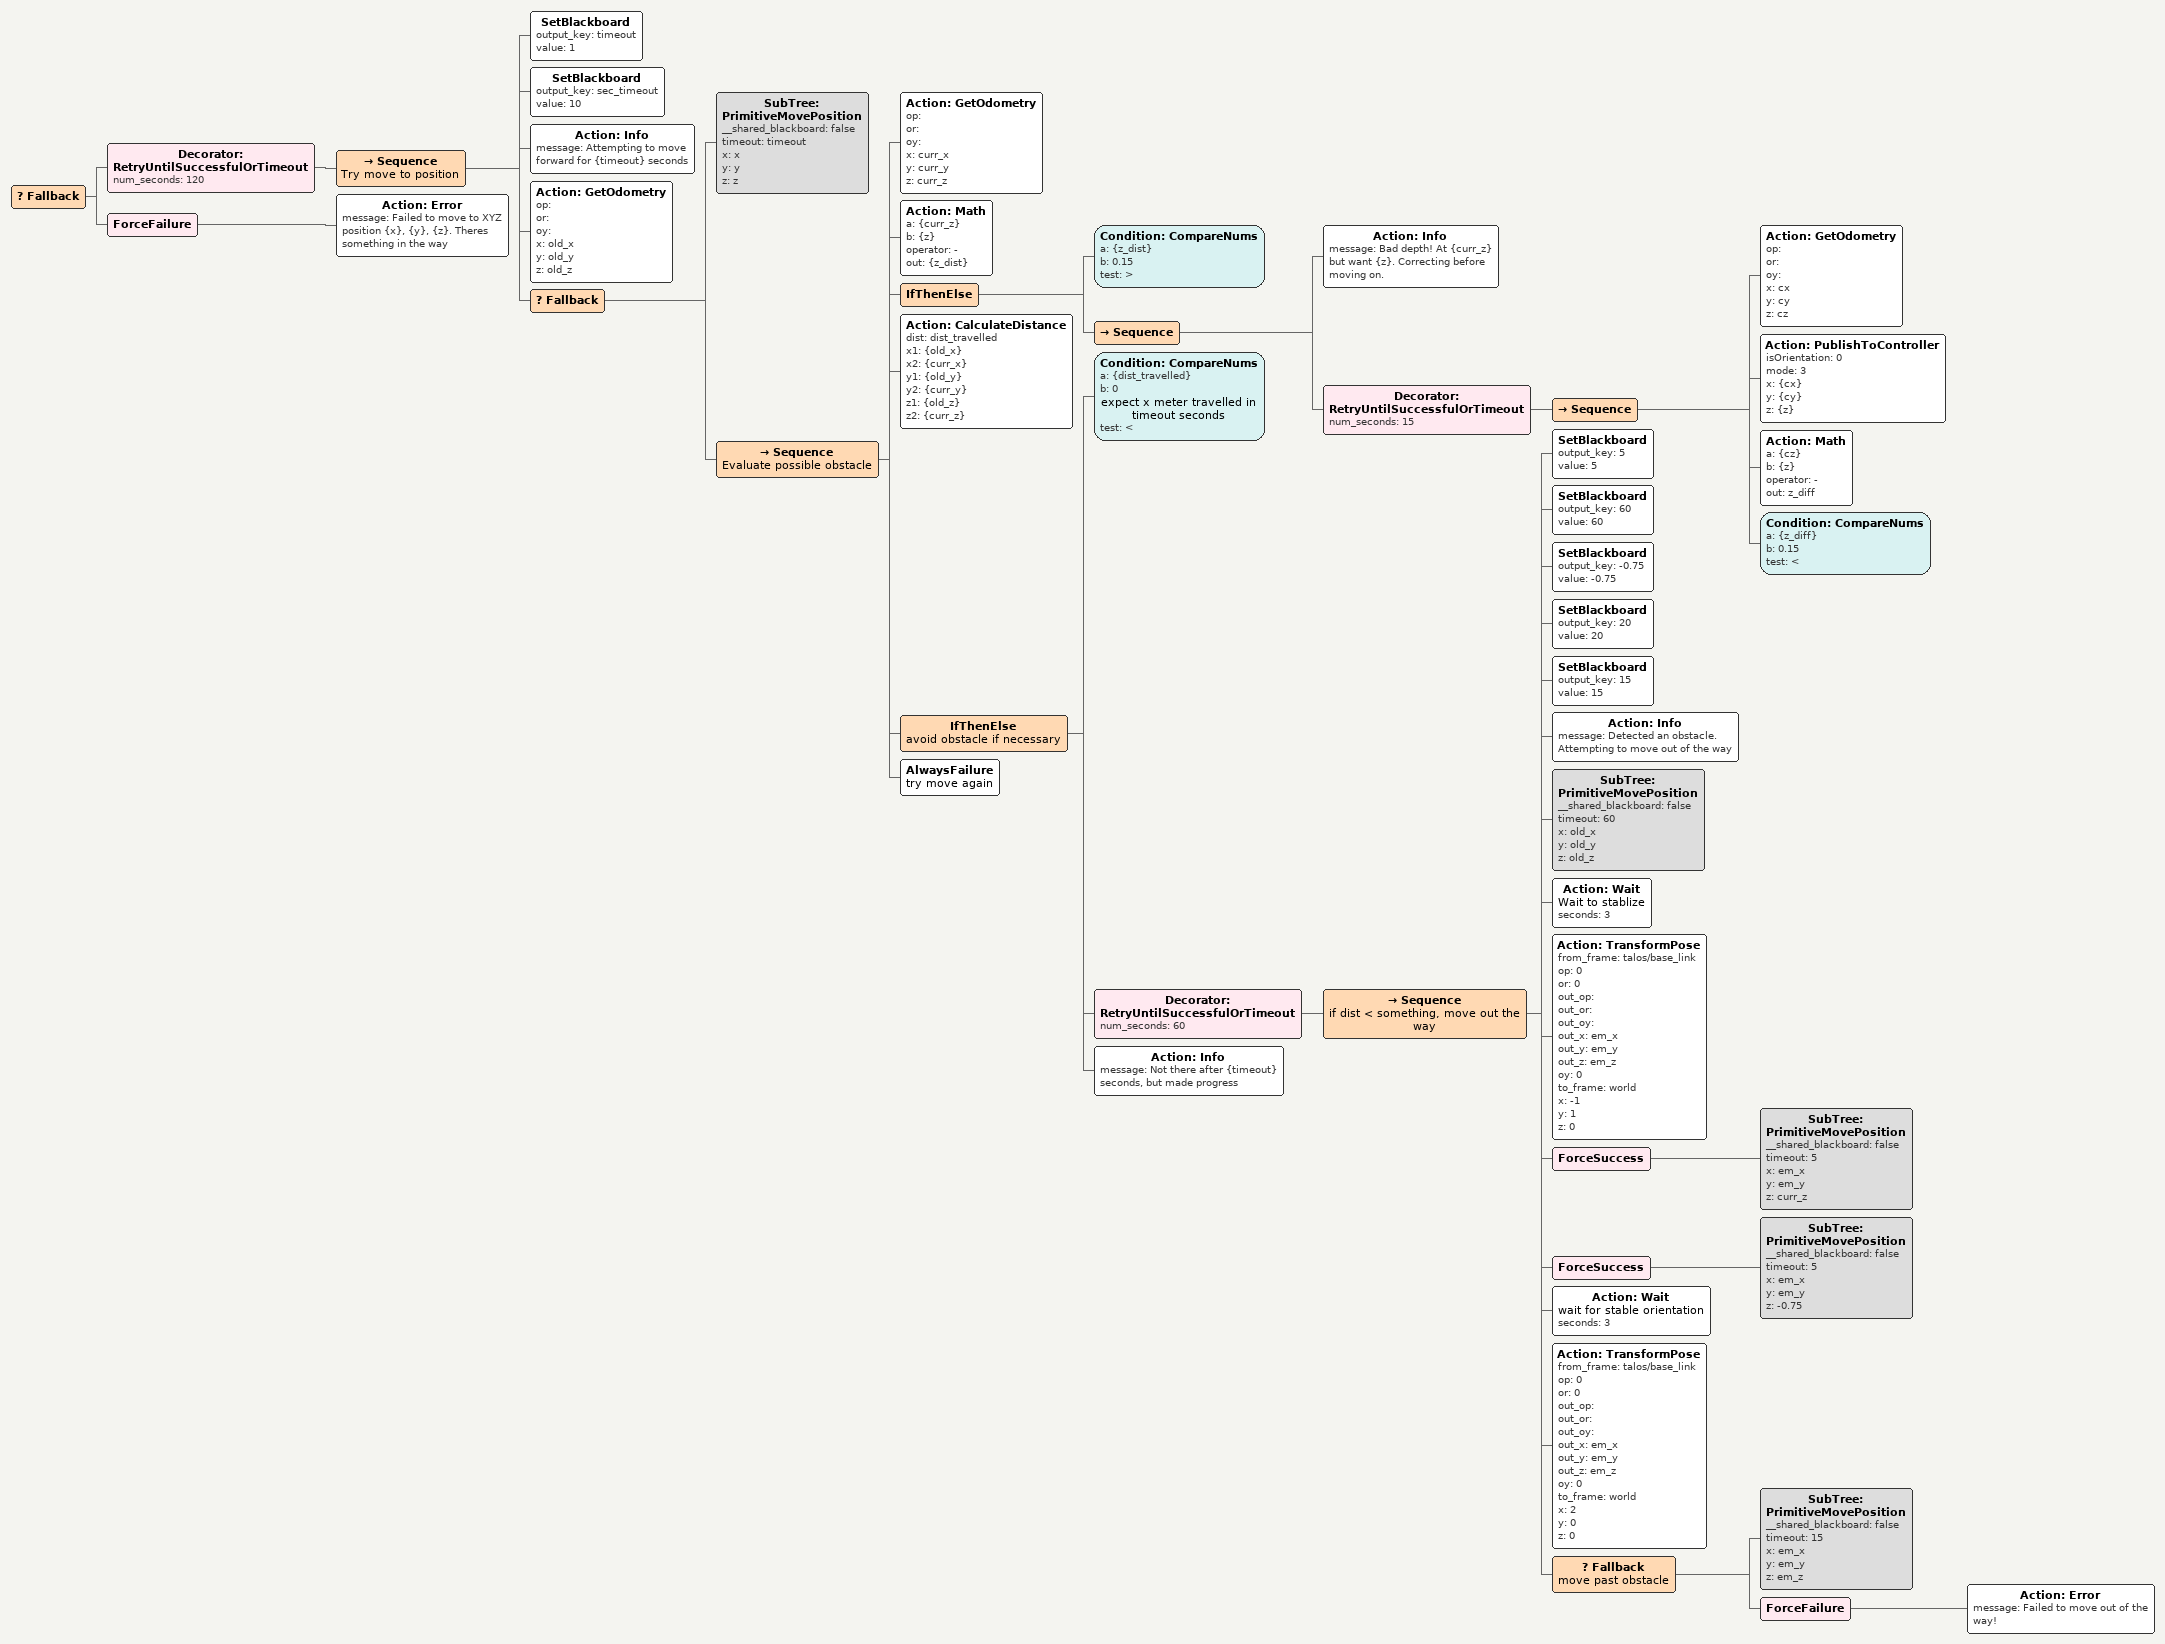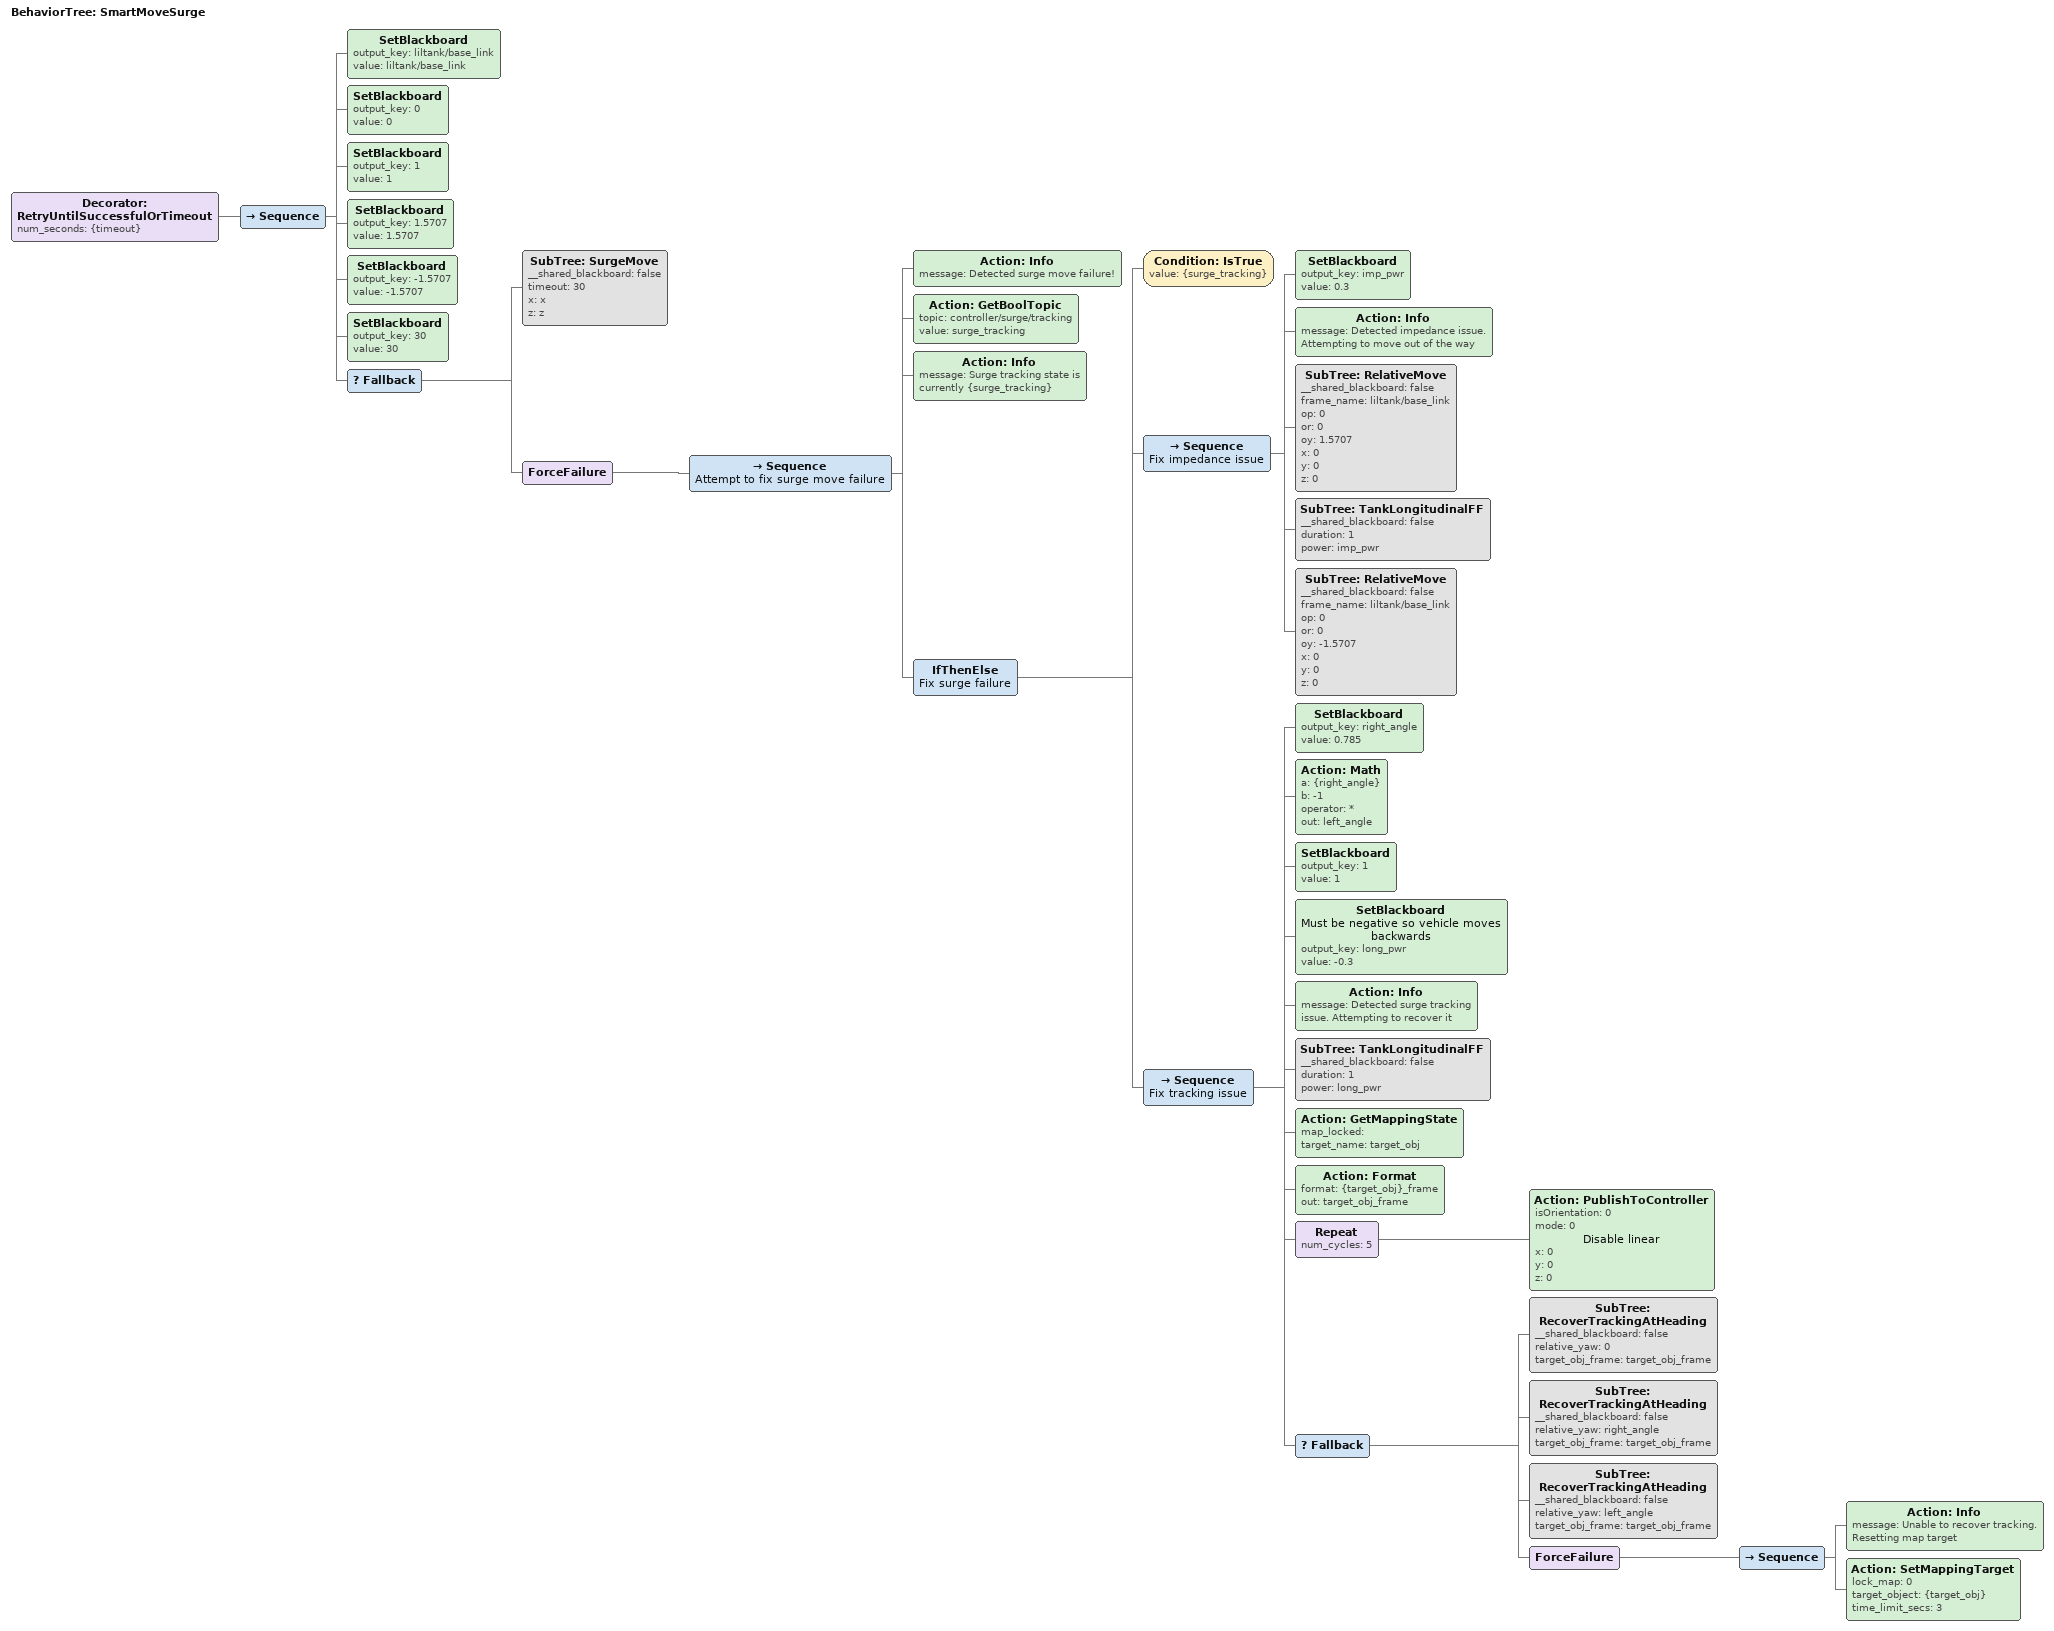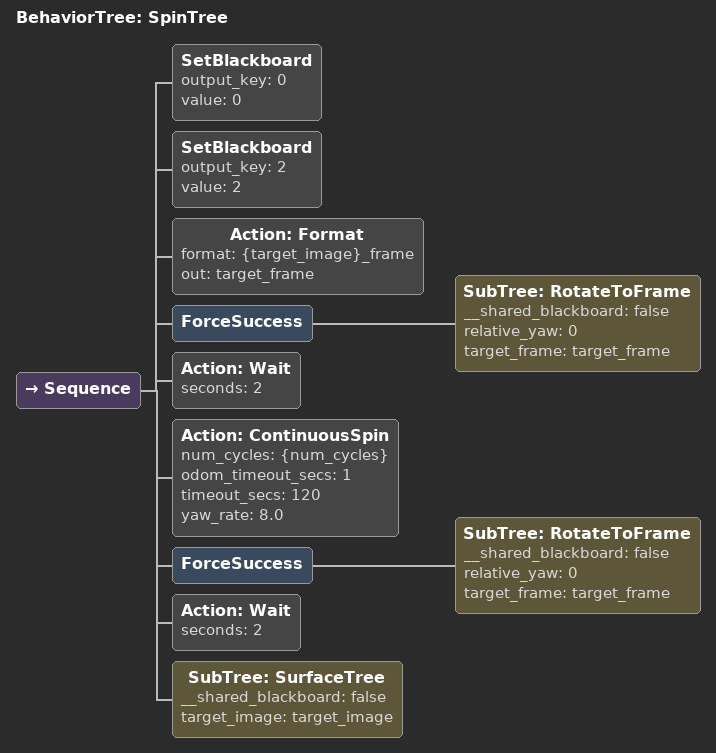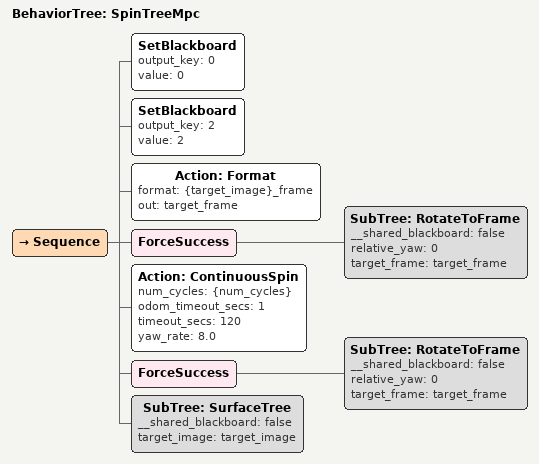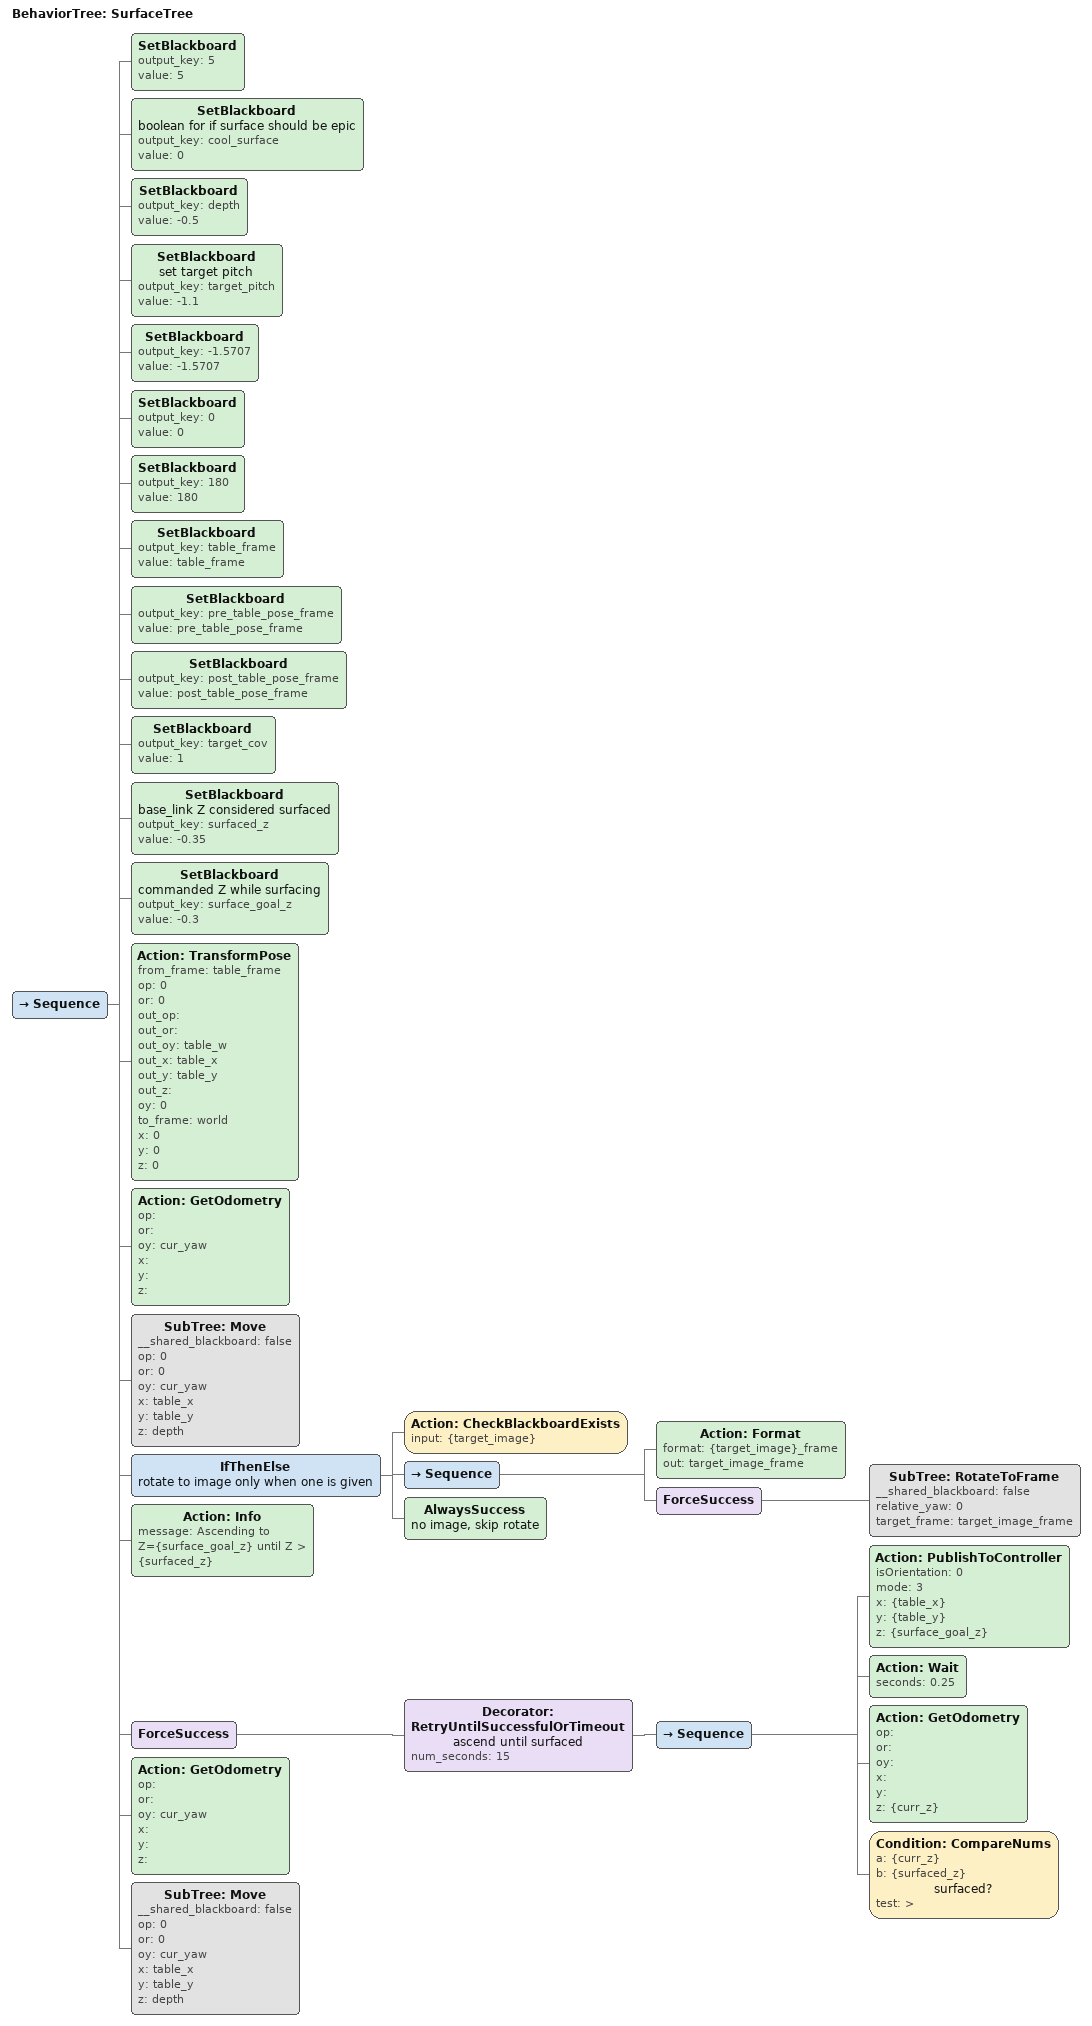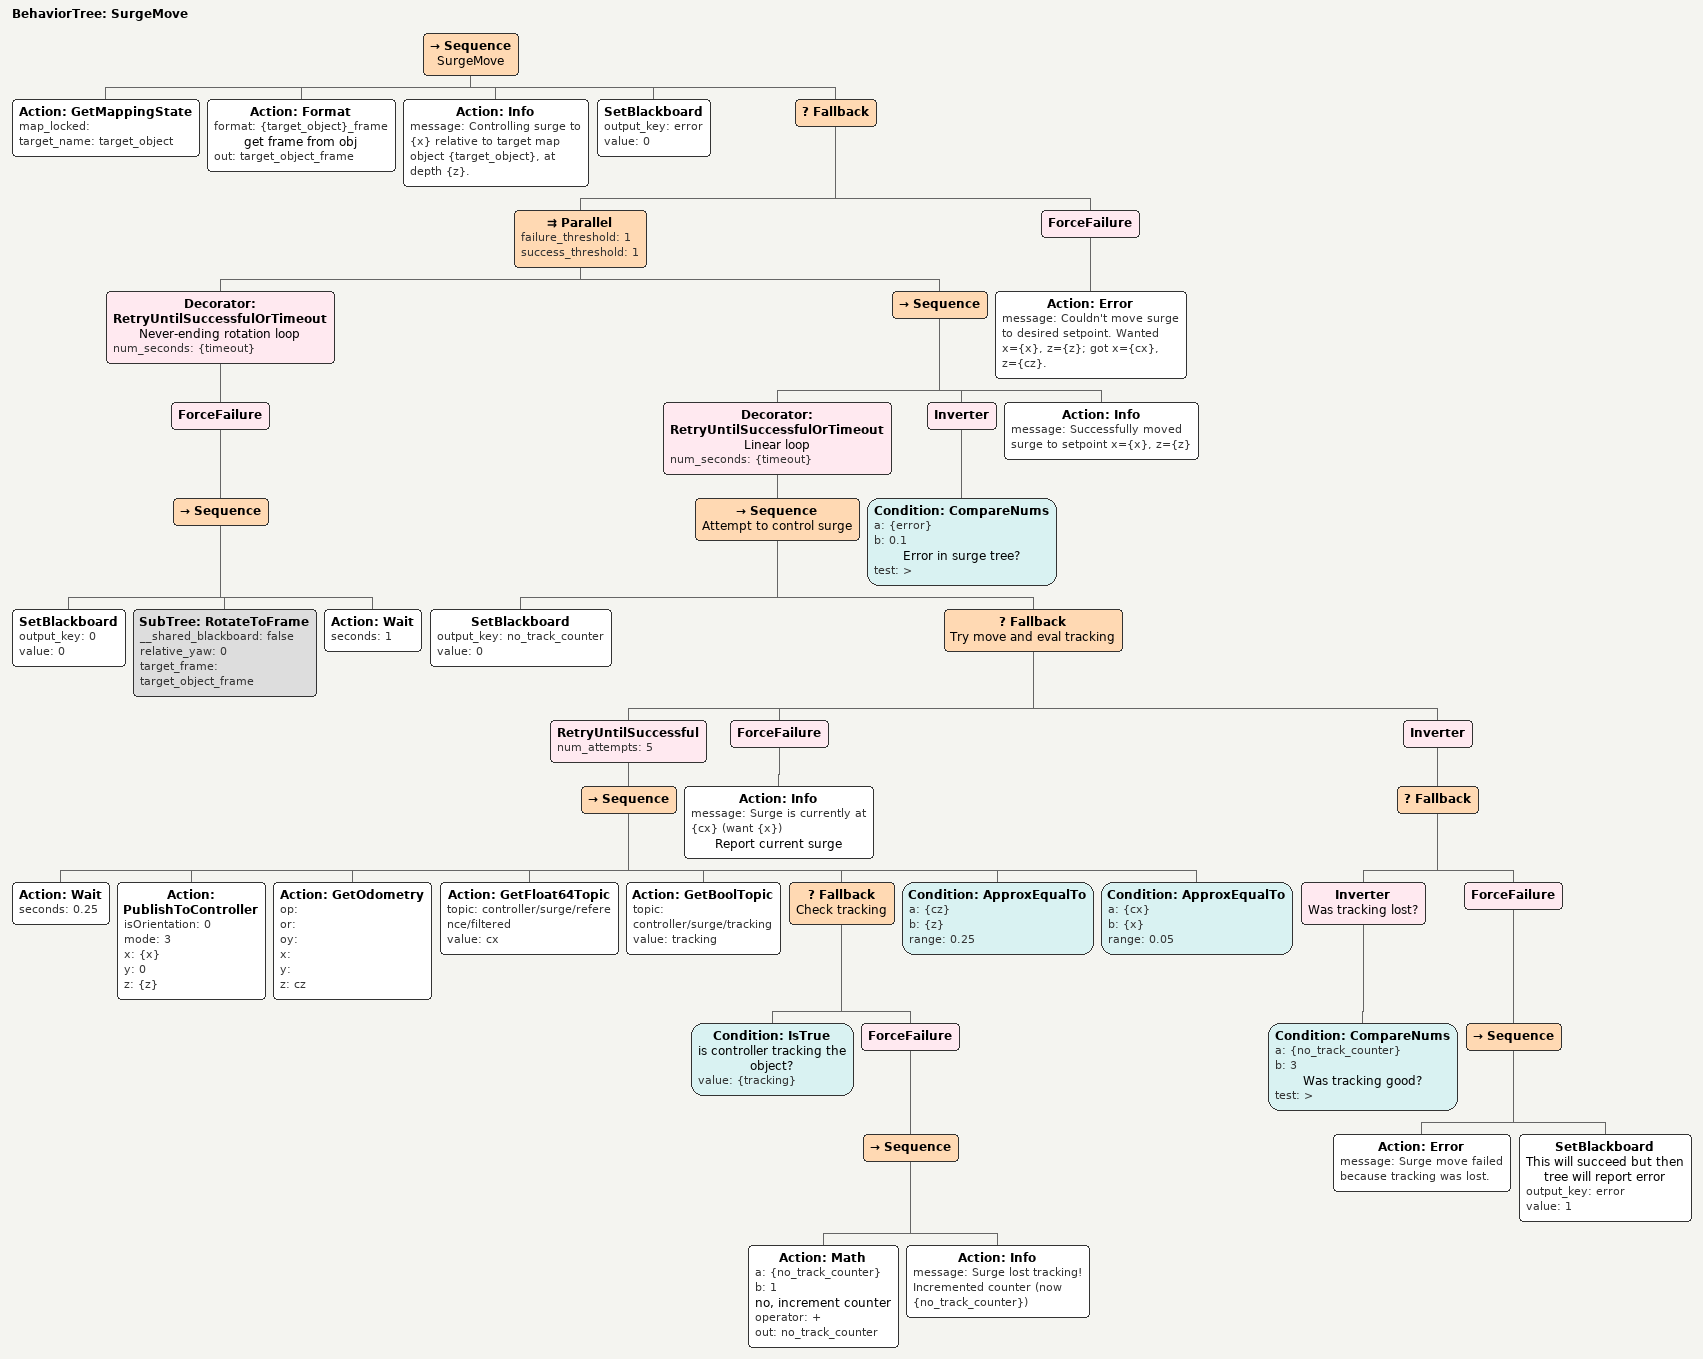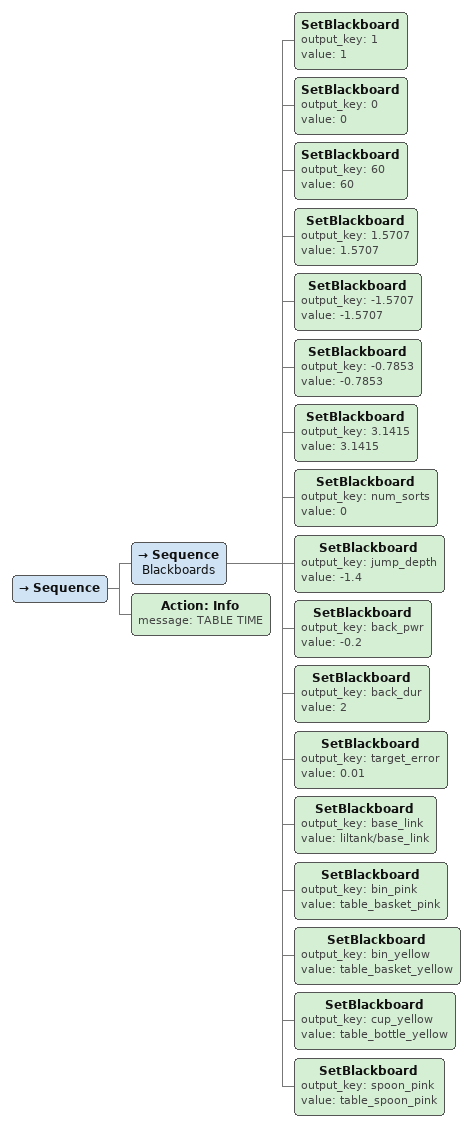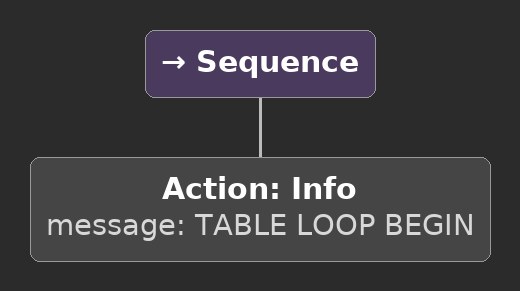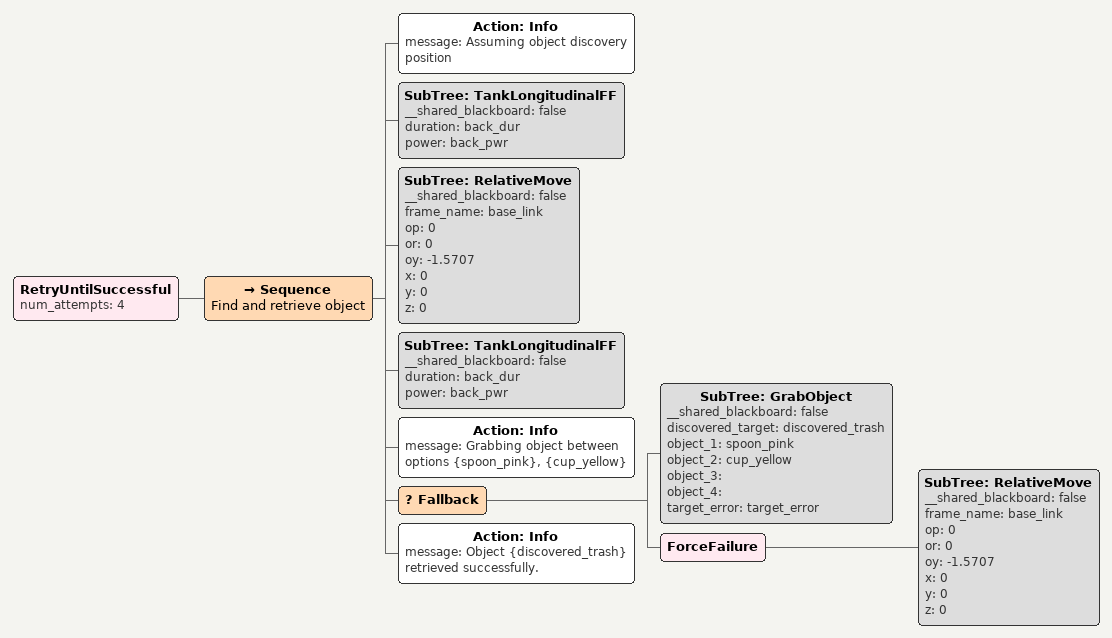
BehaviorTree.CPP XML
<Fallback>
    <Decorator ID="RetryUntilSuccessfulOrTimeout" num_seconds="120">
        <Sequence name="Try move to position">
            <SetBlackboard output_key="timeout" value="1"/>
            <SetBlackboard output_key="sec_timeout" value="10"/>
            <Action ID="Info" message="Attempting to move forward for {timeout} seconds"/>
            <Action ID="GetOdometry" op="" or="" oy="" x="old_x" y="old_y" z="old_z"/>
            <Fallback>
                <SubTree ID="PrimitiveMovePosition" __shared_blackboard="false" timeout="timeout" x="x" y="y" z="z"/>
                <Sequence name="Evaluate possible obstacle">
                    <Action ID="GetOdometry" op="" or="" oy="" x="curr_x" y="curr_y" z="curr_z"/>
                    <Action ID="Math" a="{curr_z}" b="{z}" operator="-" out="{z_dist}"/>
                    <IfThenElse>
                        <Condition ID="CompareNums" a="{z_dist}" b="0.15" test=">"/>
                        <Sequence>
                            <Action ID="Info" message="Bad depth! At {curr_z} but want {z}. Correcting before moving on."/>
                            <Decorator ID="RetryUntilSuccessfulOrTimeout" num_seconds="15">
                                <Sequence>
                                    <Action ID="GetOdometry" op="" or="" oy="" x="cx" y="cy" z="cz"/>
                                    <Action ID="PublishToController" isOrientation="0" mode="3" x="{cx}" y="{cy}" z="{z}"/>
                                    <Action ID="Math" a="{cz}" b="{z}" operator="-" out="z_diff"/>
                                    <Condition ID="CompareNums" a="{z_diff}" b="0.15" test="&lt;"/>
                                </Sequence>
                            </Decorator>
                        </Sequence>
                    </IfThenElse>
                    <Action ID="CalculateDistance" dist="dist_travelled" x1="{old_x}" x2="{curr_x}" y1="{old_y}" y2="{curr_y}" z1="{old_z}" z2="{curr_z}"/>
                    <IfThenElse name="avoid obstacle if necessary">
                        <Condition ID="CompareNums" a="{dist_travelled}" b="0" name="expect x meter travelled in timeout seconds" test="&lt;"/>
                        <Decorator ID="RetryUntilSuccessfulOrTimeout" num_seconds="60">
                            <Sequence name="if dist &lt; something, move out the way">
                                <SetBlackboard output_key="5" value="5"/>
                                <SetBlackboard output_key="60" value="60"/>
                                <SetBlackboard output_key="-0.75" value="-0.75"/>
                                <SetBlackboard output_key="20" value="20"/>
                                <SetBlackboard output_key="15" value="15"/>
                                <Action ID="Info" message="Detected an obstacle. Attempting to move out of the way"/>
                                <SubTree ID="PrimitiveMovePosition" __shared_blackboard="false" timeout="60" x="old_x" y="old_y" z="old_z"/>
                                <Action ID="Wait" name="Wait to stablize" seconds="3"/>
                                <Action ID="TransformPose" from_frame="talos/base_link" op="0" or="0" out_op="" out_or="" out_oy="" out_x="em_x" out_y="em_y" out_z="em_z" oy="0" to_frame="world" x="-1" y="1" z="0"/>
                                <ForceSuccess>
                                    <SubTree ID="PrimitiveMovePosition" __shared_blackboard="false" timeout="5" x="em_x" y="em_y" z="curr_z"/>
                                </ForceSuccess>
                                <ForceSuccess>
                                    <SubTree ID="PrimitiveMovePosition" __shared_blackboard="false" timeout="5" x="em_x" y="em_y" z="-0.75"/>
                                </ForceSuccess>
                                <Action ID="Wait" name="wait for stable orientation" seconds="3"/>
                                <Action ID="TransformPose" from_frame="talos/base_link" op="0" or="0" out_op="" out_or="" out_oy="" out_x="em_x" out_y="em_y" out_z="em_z" oy="0" to_frame="world" x="2" y="0" z="0"/>
                                <Fallback name="move past obstacle">
                                    <SubTree ID="PrimitiveMovePosition" __shared_blackboard="false" timeout="15" x="em_x" y="em_y" z="em_z"/>
                                    <ForceFailure>
                                        <Action ID="Error" message="Failed to move out of the way!"/>
                                    </ForceFailure>
                                </Fallback>
                            </Sequence>
                        </Decorator>
                        <Action ID="Info" message="Not there after {timeout} seconds, but made progress"/>
                    </IfThenElse>
                    <AlwaysFailure name="try move again"/>
                </Sequence>
            </Fallback>
        </Sequence>
    </Decorator>
    <ForceFailure>
        <Action ID="Error" message="Failed to move to XYZ position {x}, {y}, {z}. Theres something in the way"/>
    </ForceFailure>
</Fallback>

<BehaviorTree ID="SmartMoveSurge">
    <Decorator ID="RetryUntilSuccessfulOrTimeout" num_seconds="{timeout}">
        <Sequence>
            <SetBlackboard output_key="liltank/base_link" value="liltank/base_link"/>
            <SetBlackboard output_key="0" value="0"/>
            <SetBlackboard output_key="1" value="1"/>
            <SetBlackboard output_key="1.5707" value="1.5707"/>
            <SetBlackboard output_key="-1.5707" value="-1.5707"/>
            <SetBlackboard output_key="30" value="30"/>
            <Fallback>
                <SubTree ID="SurgeMove" __shared_blackboard="false" timeout="30" x="x" z="z"/>
                <ForceFailure>
                    <Sequence name="Attempt to fix surge move failure">
                        <Action ID="Info" message="Detected surge move failure!"/>
                        <Action ID="GetBoolTopic" topic="controller/surge/tracking" value="surge_tracking"/>
                        <Action ID="Info" message="Surge tracking state is currently {surge_tracking}"/>
                        <IfThenElse name="Fix surge failure">
                            <Condition ID="IsTrue" value="{surge_tracking}"/>
                            <Sequence name="Fix impedance issue">
                                <SetBlackboard output_key="imp_pwr" value="0.3"/>
                                <Action ID="Info" message="Detected impedance issue. Attempting to move out of the way"/>
                                <SubTree ID="RelativeMove" __shared_blackboard="false" frame_name="liltank/base_link" op="0" or="0" oy="1.5707" x="0" y="0" z="0"/>
                                <SubTree ID="TankLongitudinalFF" __shared_blackboard="false" duration="1" power="imp_pwr"/>
                                <SubTree ID="RelativeMove" __shared_blackboard="false" frame_name="liltank/base_link" op="0" or="0" oy="-1.5707" x="0" y="0" z="0"/>
                            </Sequence>
                            <Sequence name="Fix tracking issue">
                                <SetBlackboard output_key="right_angle" value="0.785"/>
                                <Action ID="Math" a="{right_angle}" b="-1" operator="*" out="left_angle"/>
                                <SetBlackboard output_key="1" value="1"/>
                                <SetBlackboard name="Must be negative so vehicle moves backwards" output_key="long_pwr" value="-0.3"/>
                                <Action ID="Info" message="Detected surge tracking issue. Attempting to recover it"/>
                                <SubTree ID="TankLongitudinalFF" __shared_blackboard="false" duration="1" power="long_pwr"/>
                                <Action ID="GetMappingState" map_locked="" target_name="target_obj"/>
                                <Action ID="Format" format="{target_obj}_frame" out="target_obj_frame"/>
                                <Repeat num_cycles="5">
                                    <Action ID="PublishToController" isOrientation="0" mode="0" name="Disable linear" x="0" y="0" z="0"/>
                                </Repeat>
                                <Fallback>
                                    <SubTree ID="RecoverTrackingAtHeading" __shared_blackboard="false" relative_yaw="0" target_obj_frame="target_obj_frame"/>
                                    <SubTree ID="RecoverTrackingAtHeading" __shared_blackboard="false" relative_yaw="right_angle" target_obj_frame="target_obj_frame"/>
                                    <SubTree ID="RecoverTrackingAtHeading" __shared_blackboard="false" relative_yaw="left_angle" target_obj_frame="target_obj_frame"/>
                                    <ForceFailure>
                                        <Sequence>
                                            <Action ID="Info" message="Unable to recover tracking. Resetting map target"/>
                                            <Action ID="SetMappingTarget" lock_map="0" target_object="{target_obj}" time_limit_secs="3"/>
                                        </Sequence>
                                    </ForceFailure>
                                </Fallback>
                            </Sequence>
                        </IfThenElse>
                    </Sequence>
                </ForceFailure>
            </Fallback>
        </Sequence>
    </Decorator>
</BehaviorTree>

<BehaviorTree ID="SpinTree">
    <Sequence>
        <SetBlackboard output_key="0" value="0"/>
        <SetBlackboard output_key="2" value="2"/>
        <Action ID="Format" format="{target_image}_frame" out="target_frame"/>
        <ForceSuccess>
            <SubTree ID="RotateToFrame" __shared_blackboard="false" relative_yaw="0" target_frame="target_frame"/>
        </ForceSuccess>
        <Action ID="Wait" seconds="2"/>
        <Action ID="ContinuousSpin" num_cycles="{num_cycles}" odom_timeout_secs="1" timeout_secs="120" yaw_rate="8.0"/>
        <ForceSuccess>
            <SubTree ID="RotateToFrame" __shared_blackboard="false" relative_yaw="0" target_frame="target_frame"/>
        </ForceSuccess>
        <Action ID="Wait" seconds="2"/>
        <SubTree ID="SurfaceTree" __shared_blackboard="false" target_image="target_image"/>
    </Sequence>
</BehaviorTree>

<BehaviorTree ID="SpinTreeMpc">
    <Sequence>
        <SetBlackboard output_key="0" value="0"/>
        <SetBlackboard output_key="2" value="2"/>
        <Action ID="Format" format="{target_image}_frame" out="target_frame"/>
        <ForceSuccess>
            <SubTree ID="RotateToFrame" __shared_blackboard="false" relative_yaw="0" target_frame="target_frame"/>
        </ForceSuccess>
        <Action ID="ContinuousSpin" num_cycles="{num_cycles}" odom_timeout_secs="1" timeout_secs="120" yaw_rate="8.0"/>
        <ForceSuccess>
            <SubTree ID="RotateToFrame" __shared_blackboard="false" relative_yaw="0" target_frame="target_frame"/>
        </ForceSuccess>
        <SubTree ID="SurfaceTree" __shared_blackboard="false" target_image="target_image"/>
    </Sequence>
</BehaviorTree>

<BehaviorTree ID="SurfaceTree">
    <Sequence>
        <SetBlackboard output_key="5" value="5"/>
        <SetBlackboard name="boolean for if surface should be epic" output_key="cool_surface" value="0"/>
        <SetBlackboard output_key="depth" value="-0.5"/>
        <SetBlackboard name="set target pitch" output_key="target_pitch" value="-1.1"/>
        <SetBlackboard output_key="-1.5707" value="-1.5707"/>
        <SetBlackboard output_key="0" value="0"/>
        <SetBlackboard output_key="180" value="180"/>
        <SetBlackboard output_key="table_frame" value="table_frame"/>
        <SetBlackboard output_key="pre_table_pose_frame" value="pre_table_pose_frame"/>
        <SetBlackboard output_key="post_table_pose_frame" value="post_table_pose_frame"/>
        <SetBlackboard output_key="target_cov" value="1"/>
        <SetBlackboard name="base_link Z considered surfaced" output_key="surfaced_z" value="-0.35"/>
        <SetBlackboard name="commanded Z while surfacing" output_key="surface_goal_z" value="-0.3"/>
        <Action ID="TransformPose" from_frame="table_frame" op="0" or="0" out_op="" out_or="" out_oy="table_w" out_x="table_x" out_y="table_y" out_z="" oy="0" to_frame="world" x="0" y="0" z="0"/>
        <Action ID="GetOdometry" op="" or="" oy="cur_yaw" x="" y="" z=""/>
        <SubTree ID="Move" __shared_blackboard="false" op="0" or="0" oy="cur_yaw" x="table_x" y="table_y" z="depth"/>
        <IfThenElse name="rotate to image only when one is given">
            <Action ID="CheckBlackboardExists" input="{target_image}"/>
            <Sequence>
                <Action ID="Format" format="{target_image}_frame" out="target_image_frame"/>
                <ForceSuccess>
                    <SubTree ID="RotateToFrame" __shared_blackboard="false" relative_yaw="0" target_frame="target_image_frame"/>
                </ForceSuccess>
            </Sequence>
            <AlwaysSuccess name="no image, skip rotate"/>
        </IfThenElse>
        <Action ID="Info" message="Ascending to Z={surface_goal_z} until Z > {surfaced_z}"/>
        <ForceSuccess>
            <Decorator ID="RetryUntilSuccessfulOrTimeout" name="ascend until surfaced" num_seconds="15">
                <Sequence>
                    <Action ID="PublishToController" isOrientation="0" mode="3" x="{table_x}" y="{table_y}" z="{surface_goal_z}"/>
                    <Action ID="Wait" seconds="0.25"/>
                    <Action ID="GetOdometry" op="" or="" oy="" x="" y="" z="{curr_z}"/>
                    <Condition ID="CompareNums" a="{curr_z}" b="{surfaced_z}" name="surfaced?" test=">"/>
                </Sequence>
            </Decorator>
        </ForceSuccess>
        <Action ID="GetOdometry" op="" or="" oy="cur_yaw" x="" y="" z=""/>
        <SubTree ID="Move" __shared_blackboard="false" op="0" or="0" oy="cur_yaw" x="table_x" y="table_y" z="depth"/>
    </Sequence>
</BehaviorTree>

<BehaviorTree ID="SurgeMove">
    <Sequence name="SurgeMove">
        <Action ID="GetMappingState" map_locked="" target_name="target_object"/>
        <Action ID="Format" format="{target_object}_frame" name="get frame from obj" out="target_object_frame"/>
        <Action ID="Info" message="Controlling surge to {x} relative to target map object {target_object}, at depth {z}."/>
        <SetBlackboard output_key="error" value="0"/>
        <Fallback>
            <Parallel failure_threshold="1" success_threshold="1">
                <Decorator ID="RetryUntilSuccessfulOrTimeout" name="Never-ending rotation loop" num_seconds="{timeout}">
                    <ForceFailure>
                        <Sequence>
                            <SetBlackboard output_key="0" value="0"/>
                            <SubTree ID="RotateToFrame" __shared_blackboard="false" relative_yaw="0" target_frame="target_object_frame"/>
                            <Action ID="Wait" seconds="1"/>
                        </Sequence>
                    </ForceFailure>
                </Decorator>
                <Sequence>
                    <Decorator ID="RetryUntilSuccessfulOrTimeout" name="Linear loop" num_seconds="{timeout}">
                        <Sequence name="Attempt to control surge">
                            <SetBlackboard output_key="no_track_counter" value="0"/>
                            <Fallback name="Try move and eval tracking">
                                <RetryUntilSuccessful num_attempts="5">
                                    <Sequence>
                                        <Action ID="Wait" seconds="0.25"/>
                                        <Action ID="PublishToController" isOrientation="0" mode="3" x="{x}" y="0" z="{z}"/>
                                        <Action ID="GetOdometry" op="" or="" oy="" x="" y="" z="cz"/>
                                        <Action ID="GetFloat64Topic" topic="controller/surge/reference/filtered" value="cx"/>
                                        <Action ID="GetBoolTopic" topic="controller/surge/tracking" value="tracking"/>
                                        <Fallback name="Check tracking">
                                            <Condition ID="IsTrue" name="is controller tracking the object?" value="{tracking}"/>
                                            <ForceFailure>
                                                <Sequence>
                                                    <Action ID="Math" a="{no_track_counter}" b="1" name="no, increment counter" operator="+" out="no_track_counter"/>
                                                    <Action ID="Info" message="Surge lost tracking! Incremented counter (now {no_track_counter})"/>
                                                </Sequence>
                                            </ForceFailure>
                                        </Fallback>
                                        <Condition ID="ApproxEqualTo" a="{cz}" b="{z}" range="0.25"/>
                                        <Condition ID="ApproxEqualTo" a="{cx}" b="{x}" range="0.05"/>
                                    </Sequence>
                                </RetryUntilSuccessful>
                                <ForceFailure>
                                    <Action ID="Info" message="Surge is currently at {cx} (want {x})" name="Report current surge"/>
                                </ForceFailure>
                                <Inverter>
                                    <Fallback>
                                        <Inverter name="Was tracking lost?">
                                            <Condition ID="CompareNums" a="{no_track_counter}" b="3" name="Was tracking good?" test=">"/>
                                        </Inverter>
                                        <ForceFailure>
                                            <Sequence>
                                                <Action ID="Error" message="Surge move failed because tracking was lost."/>
                                                <SetBlackboard name="This will succeed but then tree will report error" output_key="error" value="1"/>
                                            </Sequence>
                                        </ForceFailure>
                                    </Fallback>
                                </Inverter>
                            </Fallback>
                        </Sequence>
                    </Decorator>
                    <Inverter>
                        <Condition ID="CompareNums" a="{error}" b="0.1" name="Error in surge tree?" test=">"/>
                    </Inverter>
                    <Action ID="Info" message="Successfully moved surge to setpoint x={x}, z={z}"/>
                </Sequence>
            </Parallel>
            <ForceFailure>
                <Action ID="Error" message="Couldn't move surge to desired setpoint. Wanted x={x}, z={z}; got x={cx}, z={cz}."/>
            </ForceFailure>
        </Fallback>
    </Sequence>
</BehaviorTree>

<Sequence>
    <Sequence name="Blackboards">
        <SetBlackboard output_key="1" value="1"/>
        <SetBlackboard output_key="0" value="0"/>
        <SetBlackboard output_key="60" value="60"/>
        <SetBlackboard output_key="1.5707" value="1.5707"/>
        <SetBlackboard output_key="-1.5707" value="-1.5707"/>
        <SetBlackboard output_key="-0.7853" value="-0.7853"/>
        <SetBlackboard output_key="3.1415" value="3.1415"/>
        <SetBlackboard output_key="num_sorts" value="0"/>
        <SetBlackboard output_key="jump_depth" value="-1.4"/>
        <SetBlackboard output_key="back_pwr" value="-0.2"/>
        <SetBlackboard output_key="back_dur" value="2"/>
        <SetBlackboard output_key="target_error" value="0.01"/>
        <SetBlackboard output_key="base_link" value="liltank/base_link"/>
        <SetBlackboard output_key="bin_pink" value="table_basket_pink"/>
        <SetBlackboard output_key="bin_yellow" value="table_basket_yellow"/>
        <SetBlackboard output_key="cup_yellow" value="table_bottle_yellow"/>
        <SetBlackboard output_key="spoon_pink" value="table_spoon_pink"/>
    </Sequence>
    <Action ID="Info" message="TABLE TIME"/>
</Sequence>

<Sequence>
    <Action ID="Info" message="TABLE LOOP BEGIN"/>
</Sequence>

<RetryUntilSuccessful num_attempts="4">
    <Sequence name="Find and retrieve object">
        <Action ID="Info" message="Assuming object discovery position"/>
        <SubTree ID="TankLongitudinalFF" __shared_blackboard="false" duration="back_dur" power="back_pwr"/>
        <SubTree ID="RelativeMove" __shared_blackboard="false" frame_name="base_link" op="0" or="0" oy="-1.5707" x="0" y="0" z="0"/>
        <SubTree ID="TankLongitudinalFF" __shared_blackboard="false" duration="back_dur" power="back_pwr"/>
        <Action ID="Info" message="Grabbing object between options {spoon_pink}, {cup_yellow}"/>
        <Fallback>
            <SubTree ID="GrabObject" __shared_blackboard="false" discovered_target="discovered_trash" object_1="spoon_pink" object_2="cup_yellow" object_3="" object_4="" target_error="target_error"/>
            <ForceFailure>
                <SubTree ID="RelativeMove" __shared_blackboard="false" frame_name="base_link" op="0" or="0" oy="-1.5707" x="0" y="0" z="0"/>
            </ForceFailure>
        </Fallback>
        <Action ID="Info" message="Object {discovered_trash} retrieved successfully."/>
    </Sequence>
</RetryUntilSuccessful>
